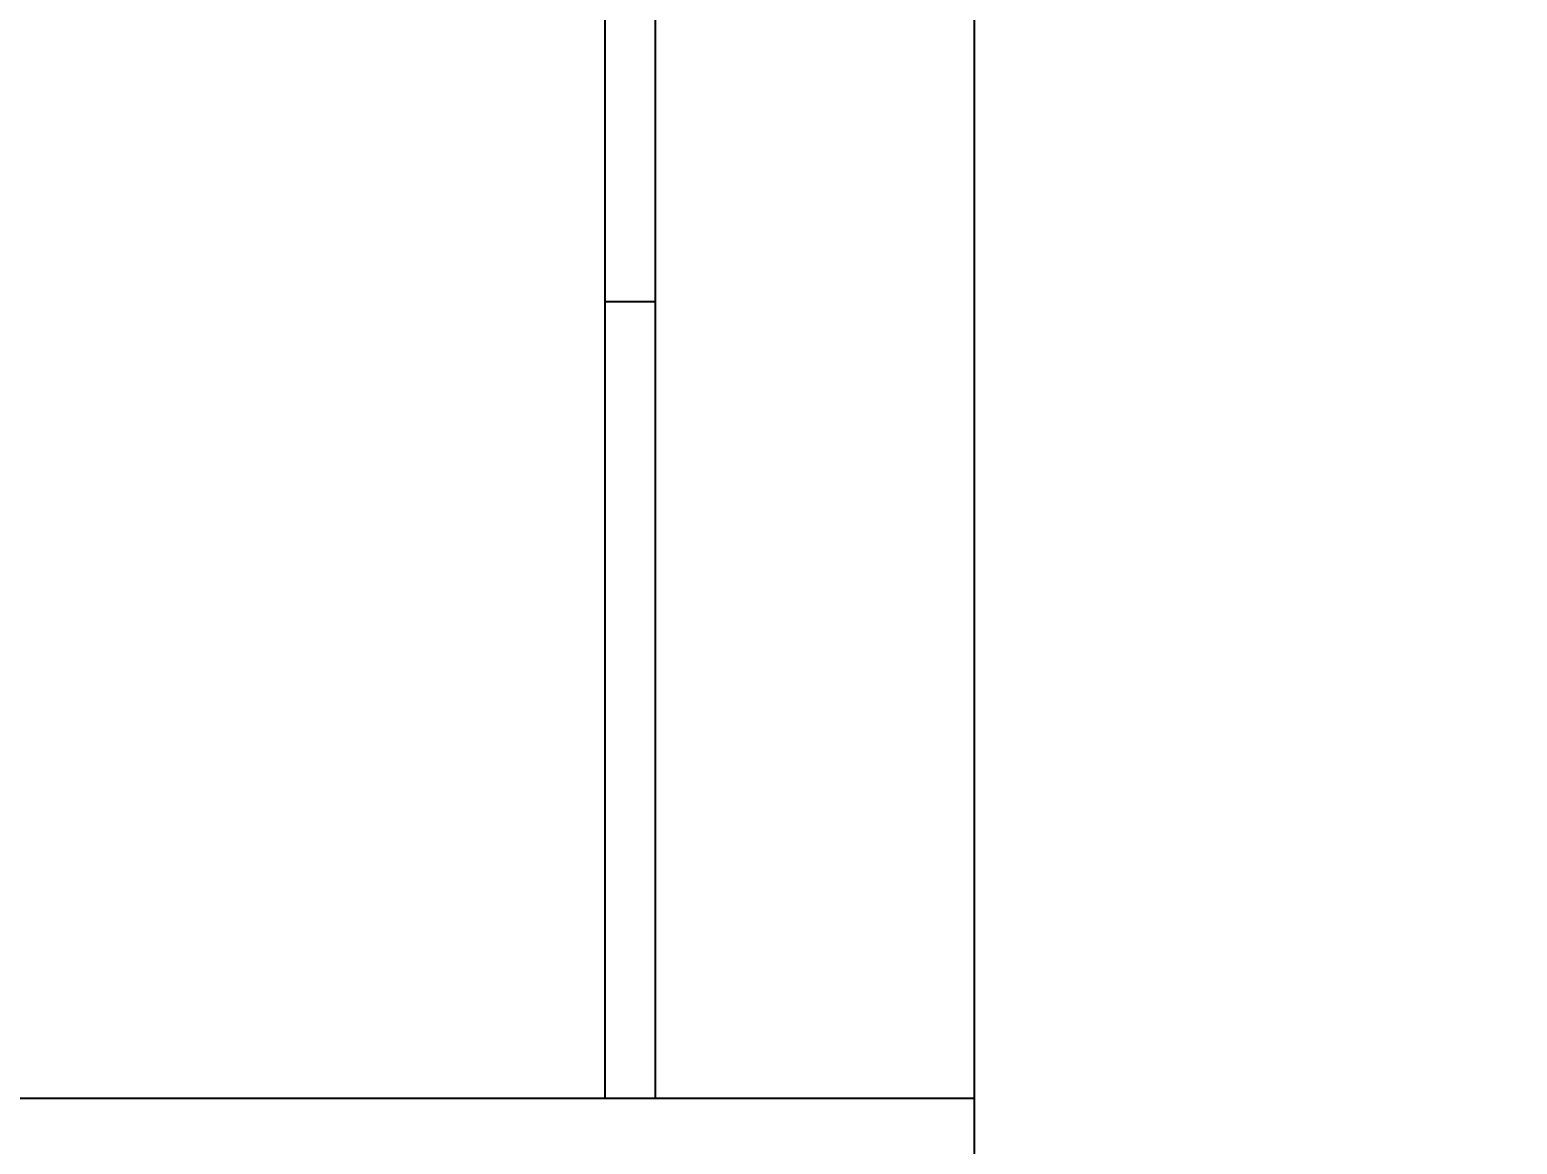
# Model space of a CAD drawing. Header units: feet. Extents: x -17 to 453, y -41 to 31.
# Drawn here: x 86.85 to 89.251, y -8.266 to -6.467 of the extents above; entities that cross this region are included whole.
import ezdxf
from ezdxf.enums import TextEntityAlignment as Align

# ---------------------------------------------------------------- set-up
doc = ezdxf.new("R2018")
doc.units = ezdxf.units.FT
doc.header["$MEASUREMENT"] = 0
doc.layers.add('ATI_EARTH', color=34, linetype='Continuous')
doc.layers.add('G-ANNO-TEXT', color=1, linetype='Continuous')
doc.layers.add('G-NPLT', color=67, linetype='Continuous', plot=False)
doc.styles.add('NEI-A', font='arial.ttf')
doc.styles.get("Standard").update_dxf_attribs({"font": 'arial.ttf'})

# ---------------------------------------------------------------- blocks, each defined once
blk = doc.blocks.new('DETAIL_TITLE')
at = {"style": 'NEI-A', "flags": 8}
blk.add_attdef('#', text='', height=0.2, dxfattribs=at).set_placement((0.5922, -0.5109), align=Align.MIDDLE_CENTER)
at = {"lineweight": 30, "style": '', "flags": 104}
blk.add_attdef('DETAIL_TITLE', text='', height=0.2, dxfattribs=at).set_placement((0.9099, -0.5251), align=Align.BOTTOM_LEFT)
at = {"style": 'NEI-A'}
for tag, p in [('SCALE:', (0.9386, -0.7379)), ('1"_=_', (1.5474, -0.7379))]:
    blk.add_attdef(tag, text='', height=0.1, dxfattribs=at).set_placement(p, align=Align.BOTTOM_LEFT)

msp = doc.modelspace()

# ---------------------------------------------------------------- linework, layer by layer
at = {"color": 7, "linetype": 'Continuous', "lineweight": 25}
for p, q in [((87.77832, -4.95649), (87.77832, -8.19363)), ((87.85931, -6.24311), (87.85931, -8.19363)), ((87.77832, -6.90568), (87.85931, -6.90568))]:
    msp.add_line(p, q, dxfattribs=at)
at = {"layer": 'ATI_EARTH', "color": 7}
msp.add_lwpolyline([(66.76685, -8.19176), (88.3762, -8.19176)], dxfattribs=at)
at = {"layer": 'G-NPLT'}
msp.add_lwpolyline([(88.37485, -12.80943), (88.37485, 10.31345)], dxfattribs=at)

# ---------------------------------------------------------------- block references
at = {"layer": 'G-ANNO-TEXT'}
ref = msp.add_blockref('DETAIL_TITLE', (56.68533, 3.02609), dxfattribs=at)
lines = msp.add_mtext('{\\LMOTOR SUPPORT POST/END OF TRACKER GROUNDING (ABOVE GROUND)}', dxfattribs={"layer": '0', "insert": (57.59522, 2.80095), "char_height": 7.6528868, "attachment_point": 1})
ref.add_attrib('DETAIL_TITLE', '', (57.59522, 2.80095)).embed_mtext(lines)
ref = msp.add_blockref('DETAIL_TITLE', (67.50593, 3.02609), dxfattribs=at)
lines = msp.add_mtext('{\\LMOTOR SUPPORT POST/END OF TRACKER GROUNDING (ABOVE GROUND)}', dxfattribs={"layer": '0', "insert": (68.41583, 2.80095), "char_height": 7.6528868, "attachment_point": 1})
ref.add_attrib('DETAIL_TITLE', '', (68.41583, 2.80095)).embed_mtext(lines)
ref = msp.add_blockref('DETAIL_TITLE', (78.32654, 3.02609), dxfattribs=at)
lines = msp.add_mtext('{\\LMOTOR SUPPORT POST/END OF TRACKER GROUNDING (ABOVE GROUND)}', dxfattribs={"layer": '0', "insert": (79.23644, 2.80095), "char_height": 7.6528868, "attachment_point": 1})
ref.add_attrib('DETAIL_TITLE', '', (79.23644, 2.80095)).embed_mtext(lines)
ref = msp.add_blockref('DETAIL_TITLE', (45.86472, 2.97376), dxfattribs=at)
lines = msp.add_mtext('{\\LMOTOR SUPPORT POST/END OF TRACKER GROUNDING (ABOVE GROUND)}', dxfattribs={"layer": '0', "insert": (46.77461, 2.74862), "char_height": 7.6528868, "attachment_point": 1})
ref.add_attrib('DETAIL_TITLE', '', (46.77461, 2.74862)).embed_mtext(lines)

doc.saveas('drawing.dxf')
